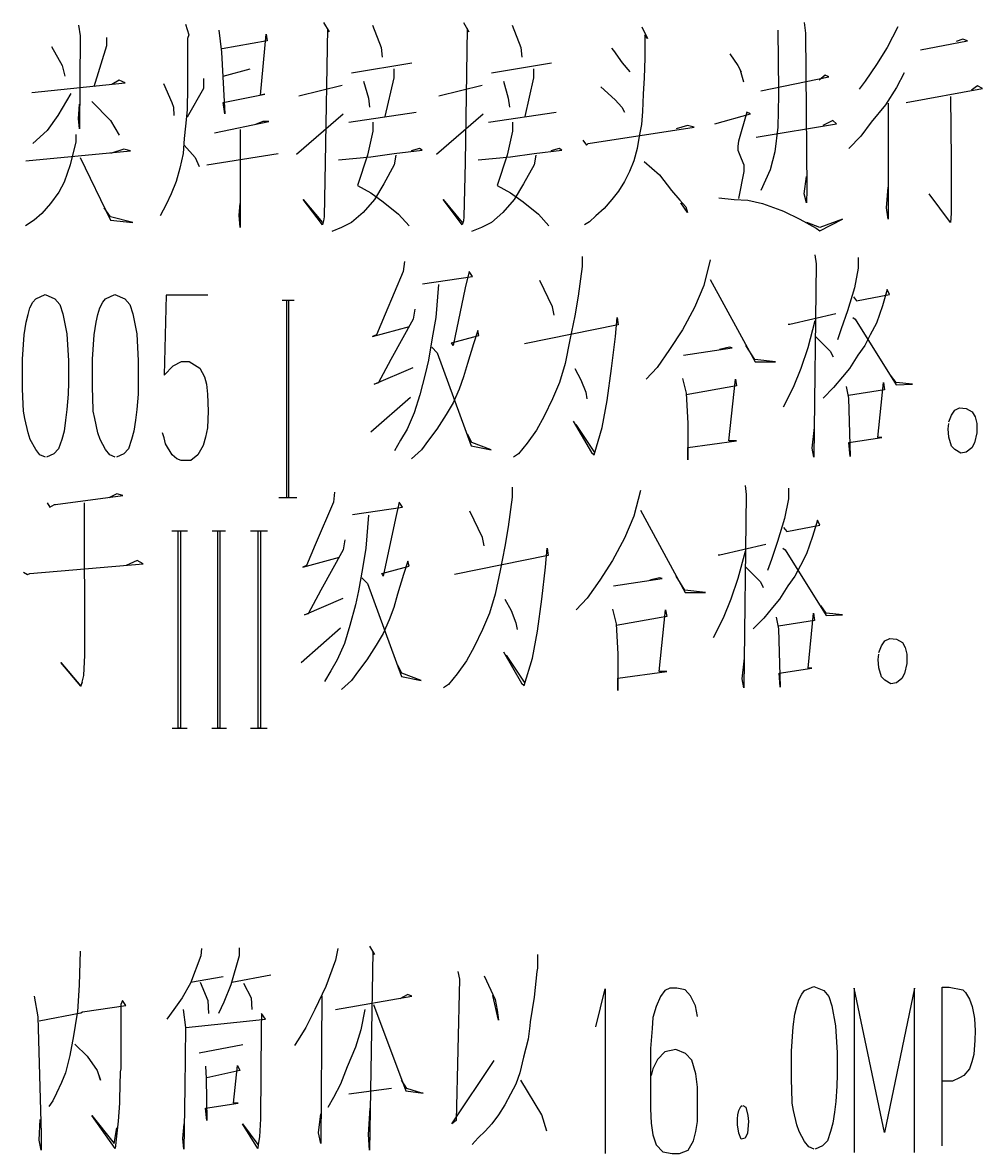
# Model space of a CAD drawing. Extents: x 0 to 2376, y 0 to 3364.
# Drawn here: x 2043.9 to 2135.4, y 3010.9 to 3118.7 of the extents above; entities that cross this region are included whole.
import ezdxf

# ---------------------------------------------------------------- set-up
doc = ezdxf.new("R2010")
doc.units = 0
doc.header["$MEASUREMENT"] = 0
doc.layers.add('6', color=7, linetype='Continuous')
doc.layers.add('8', color=7, linetype='Continuous')

# ---------------------------------------------------------------- blocks, each defined once
blk = doc.blocks.new('BLKENT139')
at = {"layer": '8', "color": 2, "linetype": 'Continuous'}
for p, q in [((2049.2, 3118.48), (2049.36, 3117.46)), ((2059.4, 3118.56), (2059.71, 3117.54)), ((2062.59, 3118.01), (2062.85, 3115.89)), ((2072.58, 3118.72), (2073.1, 3117.85)), ((2072.94, 3118.17), (2072.73, 3105.38)), ((2073.1, 3117.85), (2072.94, 3118.17)), ((2077.23, 3118.48), (2078.07, 3116.36)), ((2085.91, 3118.72), (2086.43, 3117.85)), ((2086.27, 3118.17), (2086.07, 3105.38)), ((2086.43, 3117.85), (2086.27, 3118.17)), ((2090.56, 3118.48), (2091.4, 3116.36)), ((2102.95, 3118.32), (2103.48, 3117.22)), ((2115.92, 3118.01), (2115.97, 3112.21)), ((2118.43, 3118.72), (2118.54, 3117.7)), ((2127.37, 3118.32), (2126.33, 3116.36)), ((2049.36, 3117.46), (2049.31, 3108.6)), ((2051.87, 3117.3), (2051.87, 3116.52)), ((2059.71, 3117.54), (2059.61, 3117.22)), ((2059.61, 3117.22), (2059.61, 3112.6)), ((2067.19, 3116.99), (2062.9, 3116.21)), ((2066.56, 3111.81), (2067.09, 3117.62)), ((2067.09, 3117.62), (2067.19, 3116.99)), ((2103.48, 3117.22), (2103.22, 3117.54)), ((2103.22, 3117.54), (2103.22, 3115.34)), ((2118.54, 3117.7), (2118.69, 3102.79)), ((2129.52, 3116.13), (2134.01, 3116.99)), ((2133.54, 3117.15), (2132.91, 3116.91)), ((2134.01, 3116.99), (2133.54, 3117.15)), ((2046.64, 3116.44), (2047.63, 3114.64)), ((2051.87, 3116.52), (2050.67, 3112.6)), ((2062.85, 3115.89), (2063.16, 3110.01)), ((2078.07, 3116.36), (2078.17, 3115.42)), ((2091.4, 3116.36), (2091.5, 3115.42)), ((2100.03, 3116.28), (2100.24, 3116.05)), ((2100.24, 3116.05), (2101.07, 3114.87)), ((2126.33, 3116.36), (2125.33, 3114.72)), ((2075.24, 3113.93), (2080.99, 3114.87)), ((2088.58, 3113.93), (2094.33, 3114.87)), ((2101.07, 3114.87), (2101.8, 3114.01)), ((2103.22, 3115.34), (2103.16, 3113.46)), ((2111.32, 3115.73), (2112.1, 3114.64)), ((2125.33, 3114.72), (2124.24, 3113.15)), ((2047.63, 3114.64), (2047.9, 3113.62)), ((2063.01, 3113.62), (2065.57, 3114.32)), ((2079.27, 3114.32), (2079.27, 3113.46)), ((2092.6, 3114.32), (2092.6, 3113.46)), ((2112.1, 3114.64), (2112.42, 3114.01)), ((2112.31, 3114.17), (2112.63, 3113.07)), ((2120.42, 3113.7), (2119.84, 3113.22)), ((2120.42, 3113.7), (2119.84, 3113.22)), ((2120.78, 3113.54), (2120.42, 3113.7)), ((2120.78, 3113.54), (2120.42, 3113.7)), ((2127.95, 3113.93), (2127.22, 3112.52)), ((2044.76, 3112.05), (2053.65, 3112.99)), ((2053.07, 3113.22), (2052.39, 3112.83)), ((2053.65, 3112.99), (2053.07, 3113.22)), ((2057.31, 3112.91), (2058.09, 3111.11)), ((2059.61, 3112.6), (2059.56, 3110.4)), ((2061.12, 3113.38), (2061.12, 3112.44)), ((2070.22, 3111.73), (2074.35, 3112.75)), ((2076.39, 3113.15), (2076.86, 3111.5)), ((2079.27, 3113.46), (2078.43, 3109.77)), ((2083.56, 3111.73), (2087.69, 3112.75)), ((2089.73, 3113.15), (2090.2, 3111.5)), ((2092.6, 3113.46), (2091.76, 3109.77)), ((2099.03, 3112.6), (2100.39, 3111.34)), ((2103.16, 3113.46), (2103.06, 3111.89)), ((2114.3, 3112.21), (2120.78, 3113.54)), ((2114.3, 3112.21), (2120.78, 3113.54)), ((2124.24, 3113.15), (2123.66, 3112.36)), ((2134.95, 3112.68), (2134.38, 3112.28)), ((2135.42, 3112.44), (2134.95, 3112.68)), ((2048.47, 3111.97), (2047.22, 3109.85)), ((2061.12, 3112.44), (2059.56, 3109.7)), ((2063.01, 3111.11), (2066.98, 3111.89)), ((2066.98, 3111.89), (2066.56, 3111.81)), ((2076.86, 3111.5), (2076.97, 3110.64)), ((2090.2, 3111.5), (2090.3, 3110.64)), ((2103.06, 3111.89), (2103.01, 3110.24)), ((2115.97, 3111.81), (2115.92, 3108.75)), ((2115.97, 3112.21), (2115.97, 3111.81)), ((2127.22, 3112.52), (2126.17, 3110.87)), ((2128.16, 3111.11), (2135.42, 3112.44)), ((2132.39, 3111.66), (2132.44, 3105.62)), ((2049.2, 3109.54), (2049.31, 3110.95)), ((2050.46, 3111.19), (2052.24, 3109.38)), ((2058.09, 3111.11), (2058.25, 3110.64)), ((2058.25, 3110.64), (2058.3, 3109.85)), ((2059.56, 3110.4), (2059.4, 3108.83)), ((2063.16, 3110.01), (2063.01, 3111.11)), ((2100.39, 3111.34), (2101.02, 3110.64)), ((2101.02, 3110.64), (2101.28, 3110.17)), ((2126.17, 3110.87), (2124.81, 3109.22)), ((2126.43, 3111.03), (2126.43, 3099.97)), ((2047.22, 3109.85), (2046.22, 3108.44)), ((2049.31, 3108.6), (2049.2, 3109.54)), ((2052.24, 3109.38), (2053.07, 3107.97)), ((2070.01, 3106.17), (2074.46, 3110.01)), ((2074.98, 3109.22), (2081.41, 3110.17)), ((2083.35, 3106.17), (2087.79, 3110.01)), ((2088.31, 3109.22), (2094.75, 3110.17)), ((2103.01, 3110.24), (2102.9, 3108.99)), ((2109.91, 3109.07), (2113.31, 3110.01)), ((2112.94, 3110.17), (2112.16, 3107.42)), ((2113.31, 3110.01), (2112.94, 3110.17)), ((2121.15, 3109.38), (2120.21, 3108.91)), ((2121.52, 3109.07), (2121.15, 3109.38)), ((2121.52, 3109.07), (2121.15, 3109.38)), ((2046.22, 3108.44), (2044.86, 3107.19)), ((2059.4, 3108.83), (2059.29, 3107.66)), ((2062.17, 3108.21), (2067.35, 3109.3)), ((2064.63, 3108.52), (2064.63, 3099.19)), ((2066.77, 3109.3), (2066.09, 3108.99)), ((2067.35, 3109.3), (2066.77, 3109.3)), ((2077.28, 3108.36), (2076.76, 3106.09)), ((2077.28, 3109.22), (2077.28, 3108.36)), ((2090.61, 3108.36), (2090.09, 3106.09)), ((2090.61, 3109.22), (2090.61, 3108.36)), ((2097.83, 3107.19), (2107.92, 3108.75)), ((2102.9, 3108.99), (2102.69, 3107.89)), ((2107.29, 3108.91), (2106.2, 3108.6)), ((2107.92, 3108.75), (2107.29, 3108.91)), ((2113.83, 3107.81), (2121.52, 3109.07)), ((2113.83, 3107.81), (2121.52, 3109.07)), ((2115.92, 3108.75), (2115.61, 3106.4)), ((2124.81, 3109.22), (2123.82, 3107.89)), ((2048.94, 3107.34), (2048.42, 3105.15)), ((2048.94, 3108.05), (2048.94, 3107.34)), ((2059.29, 3107.66), (2059.19, 3106.24)), ((2097.31, 3107.5), (2097.67, 3107.03)), ((2097.67, 3107.03), (2097.83, 3107.19)), ((2102.69, 3107.89), (2102.48, 3106.72)), ((2112.16, 3107.42), (2112.1, 3106.95)), ((2123.82, 3107.89), (2122.67, 3106.72)), ((2044.18, 3105.54), (2054.17, 3106.48)), ((2053.54, 3106.64), (2052.24, 3106.24)), ((2054.17, 3106.48), (2053.54, 3106.64)), ((2059.19, 3106.24), (2058.88, 3104.83)), ((2059.29, 3107.03), (2060.34, 3105.85)), ((2061.44, 3105.15), (2068.24, 3106.24)), ((2076.76, 3106.09), (2075.82, 3103.19)), ((2077.07, 3105.93), (2079.32, 3106.24)), ((2079.32, 3106.24), (2081.99, 3106.56)), ((2079.48, 3106.09), (2079.32, 3105.15)), ((2081.73, 3106.72), (2080.94, 3106.48)), ((2081.99, 3106.56), (2081.73, 3106.72)), ((2090.09, 3106.09), (2089.15, 3103.19)), ((2090.41, 3105.93), (2092.65, 3106.24)), ((2092.65, 3106.24), (2095.32, 3106.56)), ((2092.81, 3106.09), (2092.65, 3105.15)), ((2095.06, 3106.72), (2094.27, 3106.48)), ((2095.32, 3106.56), (2095.06, 3106.72)), ((2102.48, 3106.72), (2102.17, 3105.54)), ((2112.1, 3106.95), (2112.1, 3106.56)), ((2112.1, 3106.56), (2112.42, 3105.77)), ((2115.61, 3106.4), (2115.19, 3104.68)), ((2048.42, 3105.15), (2047.84, 3103.5)), ((2049.36, 3105.85), (2052.24, 3099.89)), ((2060.34, 3105.85), (2060.71, 3104.99)), ((2072.73, 3105.38), (2072.63, 3100.21)), ((2073.99, 3105.62), (2077.07, 3105.93)), ((2079.32, 3105.15), (2078.33, 3103.34)), ((2086.07, 3105.38), (2085.96, 3100.21)), ((2087.32, 3105.62), (2090.41, 3105.93)), ((2092.65, 3105.15), (2091.66, 3103.34)), ((2102.17, 3105.54), (2101.75, 3104.52)), ((2103.16, 3105.46), (2104.63, 3104.21)), ((2112.42, 3105.77), (2112.68, 3105.15)), ((2112.68, 3105.15), (2112.68, 3104.52)), ((2132.44, 3105.62), (2132.44, 3100.52)), ((2058.88, 3104.83), (2058.51, 3103.58)), ((2101.75, 3104.52), (2101.28, 3103.58)), ((2104.63, 3104.21), (2105.78, 3102.72)), ((2112.68, 3104.52), (2112.16, 3101.93)), ((2115.19, 3104.68), (2114.3, 3102.72)), ((2118.43, 3102.4), (2118.64, 3104.05)), ((2047.84, 3103.5), (2047.32, 3102.56)), ((2058.51, 3103.58), (2058.04, 3102.4)), ((2075.82, 3103.19), (2077.07, 3102.48)), ((2078.33, 3103.34), (2077.44, 3101.85)), ((2089.15, 3103.19), (2090.41, 3102.48)), ((2091.66, 3103.34), (2090.77, 3101.85)), ((2101.28, 3103.58), (2100.71, 3102.64)), ((2126.27, 3101.07), (2126.43, 3103.03)), ((2047.32, 3102.56), (2046.54, 3101.46)), ((2058.04, 3102.4), (2057.57, 3101.38)), ((2072.47, 3099.42), (2070.64, 3101.85)), ((2070.64, 3101.85), (2072.47, 3099.66)), ((2077.44, 3101.85), (2076.34, 3100.6)), ((2077.07, 3102.48), (2078.27, 3101.62)), ((2085.8, 3099.42), (2083.97, 3101.85)), ((2083.97, 3101.85), (2085.8, 3099.66)), ((2090.77, 3101.85), (2089.67, 3100.6)), ((2090.41, 3102.48), (2091.61, 3101.62)), ((2100.08, 3101.85), (2099.35, 3100.99)), ((2100.71, 3102.64), (2100.08, 3101.85)), ((2105.78, 3102.72), (2106.56, 3101.77)), ((2106.56, 3101.77), (2107.14, 3101.15)), ((2110.27, 3102.01), (2111.74, 3101.85)), ((2111.74, 3101.85), (2113.05, 3101.77)), ((2113.05, 3101.77), (2114.46, 3101.46)), ((2118.64, 3101.54), (2118.43, 3102.4)), ((2118.69, 3102.79), (2118.64, 3101.54)), ((2132.39, 3099.66), (2130.35, 3102.4)), ((2046.54, 3101.46), (2045.7, 3100.52)), ((2052.24, 3100.21), (2051.66, 3101.07)), ((2057.57, 3101.38), (2056.99, 3100.28)), ((2064.52, 3100.36), (2064.63, 3101.46)), ((2078.27, 3101.62), (2079.74, 3100.44)), ((2091.61, 3101.62), (2093.07, 3100.44)), ((2099.35, 3100.99), (2098.56, 3100.28)), ((2107.29, 3100.6), (2106.67, 3101.54)), ((2107.14, 3101.15), (2107.29, 3100.6)), ((2114.46, 3101.46), (2116.18, 3100.83)), ((2116.18, 3100.83), (2116.44, 3100.75)), ((2116.44, 3100.75), (2118.01, 3099.97)), ((2126.43, 3099.97), (2126.27, 3101.07)), ((2044.97, 3099.89), (2044.13, 3099.34)), ((2045.7, 3100.52), (2044.97, 3099.89)), ((2054.38, 3099.66), (2052.24, 3100.21)), ((2052.24, 3099.89), (2054.38, 3099.66)), ((2064.63, 3099.19), (2064.52, 3100.36)), ((2072.58, 3099.81), (2072.47, 3099.42)), ((2072.63, 3100.21), (2072.58, 3099.81)), ((2075.24, 3099.66), (2074.3, 3099.19)), ((2076.34, 3100.6), (2075.24, 3099.66)), ((2079.74, 3100.44), (2080.73, 3099.34)), ((2085.91, 3099.81), (2085.8, 3099.42)), ((2085.96, 3100.21), (2085.91, 3099.81)), ((2088.58, 3099.66), (2087.63, 3099.19)), ((2089.67, 3100.6), (2088.58, 3099.66)), ((2093.07, 3100.44), (2094.07, 3099.34)), ((2097.93, 3099.73), (2097.46, 3099.42)), ((2098.56, 3100.28), (2097.93, 3099.73)), ((2118.01, 3099.97), (2119.58, 3099.11)), ((2119.9, 3099.19), (2118.69, 3099.66)), ((2119.9, 3098.87), (2122.09, 3099.97)), ((2122.09, 3099.97), (2119.9, 3099.19)), ((2132.44, 3100.52), (2132.39, 3099.66)), ((2074.3, 3099.19), (2073.36, 3098.79)), ((2087.63, 3099.19), (2086.69, 3098.79)), ((2119.58, 3099.11), (2119.9, 3098.87)), ((2097.23, 3096.4), (2097.23, 3095.46)), ((2119.45, 3096.56), (2119.56, 3095.7)), ((2080.29, 3095.93), (2080.18, 3094.99)), ((2097.23, 3095.46), (2096.86, 3092.64)), ((2109.46, 3096.09), (2108.84, 3093.66)), ((2119.56, 3095.7), (2119.35, 3077.26)), ((2123.58, 3095.3), (2123.22, 3093.42)), ((2123.58, 3096.32), (2123.58, 3095.3)), ((2080.18, 3094.99), (2078.46, 3090.91)), ((2082.01, 3093.81), (2086.77, 3094.52)), ((2086.46, 3094.99), (2086.09, 3093.42)), ((2086.77, 3094.52), (2086.46, 3094.99)), ((2083.53, 3093.73), (2083.27, 3090.6)), ((2086.09, 3093.42), (2084.94, 3087.93)), ((2094.41, 3091.62), (2093.2, 3094.13)), ((2108.84, 3093.66), (2107.95, 3091.54)), ((2109.46, 3094.21), (2113.75, 3086.36)), ((2123.22, 3093.42), (2122.54, 3091.22)), ((2126.35, 3093.26), (2125.88, 3091.7)), ((2126.56, 3092.79), (2126.35, 3093.26)), ((2044.57, 3091.51), (2044.86, 3092.07)), ((2044.86, 3092.07), (2045.12, 3092.39)), ((2045.12, 3092.39), (2046.01, 3092.79)), ((2046.01, 3092.79), (2046.95, 3092.39)), ((2046.95, 3092.39), (2047.42, 3091.83)), ((2051.24, 3091.51), (2051.53, 3092.07)), ((2051.53, 3092.07), (2051.79, 3092.39)), ((2051.79, 3092.39), (2052.68, 3092.79)), ((2052.68, 3092.79), (2053.62, 3092.39)), ((2053.62, 3092.39), (2054.09, 3091.83)), ((2057.57, 3092.71), (2057.36, 3085.11)), ((2061.54, 3092.71), (2057.57, 3092.71)), ((2069.78, 3092.23), (2068.63, 3092.23)), ((2069.05, 3092.23), (2069.05, 3073.43)), ((2069.25, 3073.43), (2069.25, 3092.23)), ((2096.86, 3092.64), (2096.55, 3090.75)), ((2123.11, 3092.56), (2123.42, 3092.17)), ((2123.42, 3092.17), (2126.56, 3092.79)), ((2044.39, 3090.87), (2044.57, 3091.51)), ((2047.42, 3091.83), (2047.71, 3090.95)), ((2051.06, 3090.87), (2051.24, 3091.51)), ((2054.09, 3091.83), (2054.38, 3090.95)), ((2081.28, 3091.38), (2081.12, 3090.44)), ((2094.56, 3090.83), (2094.41, 3091.62)), ((2107.95, 3091.54), (2106.8, 3089.42)), ((2117.05, 3089.97), (2121.44, 3090.99)), ((2122.54, 3091.22), (2121.96, 3089.5)), ((2125.88, 3091.7), (2125.31, 3090.05)), ((2044.03, 3088.95), (2044.21, 3090.15)), ((2044.21, 3090.15), (2044.39, 3090.87)), ((2047.71, 3090.95), (2048.08, 3089.03)), ((2050.69, 3088.95), (2050.88, 3090.15)), ((2050.88, 3090.15), (2051.06, 3090.87)), ((2054.38, 3090.95), (2054.75, 3089.03)), ((2078.46, 3090.91), (2077.62, 3088.95)), ((2081.12, 3090.44), (2078.98, 3086.6)), ((2083.27, 3090.6), (2082.95, 3088.64)), ((2096.55, 3090.75), (2096.08, 3088.48)), ((2100.42, 3088.79), (2100.58, 3090.6)), ((2100.58, 3090.6), (2100.68, 3089.89)), ((2116.89, 3089.97), (2117.05, 3089.97)), ((2119.45, 3090.28), (2118.77, 3087.7)), ((2123.06, 3090.6), (2123.27, 3090.44)), ((2123.27, 3090.44), (2127.19, 3084.17)), ((2125.31, 3090.05), (2124.73, 3088.95)), ((2043.87, 3086.63), (2044.03, 3088.95)), ((2048.08, 3089.03), (2048.24, 3086.47)), ((2050.54, 3086.63), (2050.69, 3088.95)), ((2054.75, 3089.03), (2054.9, 3086.47)), ((2077.25, 3088.79), (2080.76, 3089.73)), ((2077.62, 3088.95), (2077.25, 3088.79)), ((2084.78, 3088.17), (2087.4, 3088.87)), ((2087.29, 3089.34), (2086.88, 3088.09)), ((2087.4, 3088.87), (2087.29, 3089.34)), ((2100.68, 3089.89), (2091.74, 3088.09)), ((2106.8, 3089.42), (2105.59, 3087.54)), ((2121.96, 3089.5), (2121.59, 3088.48)), ((2124.73, 3088.95), (2124.21, 3087.93)), ((2082.95, 3088.64), (2082.59, 3086.52)), ((2082.9, 3087.77), (2083.42, 3087.22)), ((2084.94, 3087.93), (2084.78, 3088.17)), ((2086.88, 3088.09), (2086.3, 3086.21)), ((2096.08, 3088.48), (2095.61, 3086.21)), ((2100.05, 3085.73), (2100.42, 3088.79)), ((2111.29, 3087.77), (2110.35, 3087.54)), ((2111.56, 3087.7), (2111.29, 3087.77)), ((2113.7, 3086.6), (2112.86, 3087.93)), ((2119.5, 3088.79), (2120.91, 3087.38)), ((2124.21, 3087.93), (2123.53, 3086.99)), ((2083.42, 3087.22), (2086.67, 3078.36)), ((2105.59, 3087.54), (2104.39, 3085.81)), ((2106.9, 3086.99), (2111.56, 3087.7)), ((2118.77, 3087.7), (2118.09, 3085.73)), ((2120.91, 3087.38), (2121.18, 3086.83)), ((2123.53, 3086.99), (2122.74, 3085.73)), ((2043.87, 3083.83), (2043.87, 3086.63)), ((2048.24, 3086.47), (2048.24, 3084.39)), ((2050.54, 3083.83), (2050.54, 3086.63)), ((2054.9, 3086.47), (2054.9, 3084.39)), ((2057.36, 3085.11), (2058.22, 3085.99)), ((2058.22, 3085.99), (2059.01, 3086.39)), ((2059.01, 3086.39), (2059.76, 3086.39)), ((2059.76, 3086.39), (2060.76, 3085.75)), ((2060.76, 3085.75), (2061.23, 3084.95)), ((2077.41, 3084.24), (2081.12, 3085.81)), ((2078.98, 3086.6), (2077.78, 3084.32)), ((2082.59, 3086.52), (2082.27, 3085.19)), ((2086.3, 3086.21), (2085.93, 3084.95)), ((2095.61, 3086.21), (2095.08, 3084.4)), ((2096.55, 3085.73), (2097.12, 3084.64)), ((2099.63, 3082.68), (2100.05, 3085.73)), ((2104.39, 3085.81), (2103.35, 3084.72)), ((2115.69, 3086.36), (2113.7, 3086.6)), ((2113.75, 3086.36), (2115.69, 3086.36)), ((2118.09, 3085.73), (2117.36, 3083.93)), ((2122.74, 3085.73), (2122.07, 3084.95)), ((2061.23, 3084.95), (2061.41, 3084.23)), ((2082.27, 3085.19), (2081.75, 3083.22)), ((2085.93, 3084.95), (2085.52, 3083.77)), ((2097.12, 3084.64), (2097.59, 3083.46)), ((2106.8, 3084.79), (2107.16, 3083.38)), ((2111.24, 3078.83), (2111.87, 3084.72)), ((2111.87, 3084.72), (2111.97, 3084.09)), ((2122.07, 3084.95), (2121.23, 3083.93)), ((2127.19, 3084.4), (2126.67, 3085.11)), ((2043.9, 3083.03), (2043.87, 3083.83)), ((2048.24, 3084.39), (2048.21, 3083.27)), ((2050.56, 3083.03), (2050.54, 3083.83)), ((2054.9, 3084.39), (2054.88, 3083.27)), ((2061.41, 3084.23), (2061.52, 3083.27)), ((2077.78, 3084.32), (2077.41, 3084.24)), ((2085.52, 3083.77), (2084.94, 3082.44)), ((2095.08, 3084.4), (2094.41, 3082.83)), ((2097.59, 3083.46), (2097.7, 3082.83)), ((2111.97, 3084.09), (2107.16, 3083.22)), ((2117.36, 3083.93), (2116.42, 3082.05)), ((2121.23, 3083.93), (2120.24, 3082.91)), ((2122.43, 3084.01), (2122.64, 3082.91)), ((2126.09, 3083.7), (2122.64, 3083.15)), ((2125.46, 3079.15), (2125.99, 3084.4)), ((2125.99, 3084.4), (2126.09, 3083.7)), ((2128.76, 3084.24), (2127.19, 3084.4)), ((2127.19, 3084.17), (2128.76, 3084.24)), ((2043.95, 3081.67), (2043.9, 3083.03)), ((2048.21, 3083.27), (2048.1, 3081.83)), ((2050.61, 3081.67), (2050.56, 3083.03)), ((2054.88, 3083.27), (2054.77, 3081.83)), ((2061.52, 3083.27), (2061.57, 3081.67)), ((2077.1, 3079.7), (2080.86, 3082.99)), ((2081.75, 3083.22), (2081.23, 3081.5)), ((2084.94, 3082.44), (2084.26, 3081.34)), ((2094.41, 3082.83), (2093.62, 3081.19)), ((2099.16, 3080.09), (2099.63, 3082.68)), ((2107.16, 3083.38), (2107.32, 3080.48)), ((2122.64, 3082.91), (2122.8, 3077.34)), ((2044.08, 3080.95), (2043.95, 3081.67)), ((2048.1, 3081.83), (2047.97, 3080.79)), ((2050.75, 3080.95), (2050.61, 3081.67)), ((2054.77, 3081.83), (2054.64, 3080.79)), ((2061.57, 3081.67), (2061.49, 3080.07)), ((2081.23, 3081.5), (2080.55, 3079.93)), ((2084.26, 3081.34), (2083.37, 3079.93)), ((2132.47, 3081.27), (2132.78, 3081.75)), ((2132.78, 3081.75), (2133.25, 3081.99)), ((2133.25, 3081.99), (2133.88, 3081.91)), ((2133.88, 3081.91), (2134.46, 3081.59)), ((2134.46, 3081.59), (2134.72, 3081.11)), ((2044.39, 3079.59), (2044.08, 3080.95)), ((2047.97, 3080.79), (2047.82, 3079.75)), ((2051.06, 3079.59), (2050.75, 3080.95)), ((2054.64, 3080.79), (2054.48, 3079.75)), ((2093.62, 3081.19), (2092.89, 3079.85)), ((2096.39, 3080.72), (2098.12, 3077.73)), ((2096.65, 3080.4), (2098.43, 3077.73)), ((2107.32, 3080.48), (2107.32, 3077.03)), ((2132.16, 3079.99), (2132.21, 3080.47)), ((2132.21, 3080.63), (2132.47, 3081.27)), ((2134.72, 3081.11), (2134.88, 3080.47)), ((2134.88, 3080.47), (2134.88, 3079.59)), ((2044.6, 3078.95), (2044.39, 3079.59)), ((2047.82, 3079.75), (2047.61, 3078.95)), ((2051.27, 3078.95), (2051.06, 3079.59)), ((2054.48, 3079.75), (2054.27, 3078.95)), ((2057.36, 3079.11), (2057.2, 3079.59)), ((2061.33, 3079.19), (2061.1, 3078.39)), ((2061.49, 3080.07), (2061.33, 3079.19)), ((2080.55, 3079.93), (2079.92, 3078.91)), ((2083.37, 3079.93), (2082.59, 3078.91)), ((2086.72, 3078.68), (2086.3, 3079.46)), ((2092.89, 3079.85), (2092, 3078.6)), ((2098.38, 3077.5), (2099.16, 3080.09)), ((2119.19, 3078.13), (2119.4, 3080.09)), ((2122.69, 3078.68), (2125.83, 3079.15)), ((2125.83, 3079.15), (2125.46, 3079.15)), ((2132.21, 3079.19), (2132.16, 3079.99)), ((2132.47, 3078.31), (2132.21, 3079.19)), ((2134.88, 3079.59), (2134.67, 3078.63)), ((2045.12, 3077.99), (2044.6, 3078.95)), ((2047.29, 3078.07), (2046.85, 3077.59)), ((2047.61, 3078.95), (2047.29, 3078.07)), ((2051.79, 3077.99), (2051.27, 3078.95)), ((2053.96, 3078.07), (2053.52, 3077.59)), ((2054.27, 3078.95), (2053.96, 3078.07)), ((2057.49, 3078.55), (2057.36, 3079.11)), ((2058.12, 3077.51), (2057.49, 3078.55)), ((2061.1, 3078.39), (2060.58, 3077.51)), ((2079.92, 3078.91), (2079.35, 3077.89)), ((2082.59, 3078.91), (2081.91, 3077.97)), ((2086.67, 3078.36), (2088.55, 3077.97)), ((2088.55, 3077.97), (2086.72, 3078.68)), ((2092, 3078.6), (2091.16, 3077.58)), ((2107.32, 3078.21), (2111.97, 3078.83)), ((2107.32, 3077.03), (2107.32, 3078.21)), ((2111.97, 3078.83), (2111.24, 3078.83)), ((2119.35, 3077.26), (2119.19, 3078.13)), ((2122.8, 3077.34), (2122.69, 3078.68)), ((2132.78, 3077.99), (2132.47, 3078.31)), ((2134.4, 3078.15), (2133.88, 3077.75)), ((2134.67, 3078.63), (2134.4, 3078.15)), ((2045.52, 3077.51), (2045.12, 3077.99)), ((2046.04, 3077.27), (2045.52, 3077.51)), ((2046.85, 3077.59), (2046.14, 3077.27)), ((2052.18, 3077.51), (2051.79, 3077.99)), ((2052.71, 3077.27), (2052.18, 3077.51)), ((2053.52, 3077.59), (2052.81, 3077.27)), ((2058.59, 3077.11), (2058.12, 3077.51)), ((2058.98, 3076.95), (2058.59, 3077.11)), ((2060.58, 3077.51), (2059.92, 3076.95)), ((2081.91, 3077.97), (2080.97, 3077.11)), ((2091.16, 3077.58), (2090.69, 3077.26)), ((2098.12, 3077.73), (2098.38, 3077.5)), ((2133.36, 3077.67), (2132.78, 3077.99)), ((2133.88, 3077.75), (2133.36, 3077.67)), ((2059.92, 3076.95), (2058.98, 3076.95)), ((2052.86, 3073.77), (2052.08, 3073.38)), ((2053.44, 3073.62), (2052.86, 3073.77)), ((2073.62, 3073.93), (2073.52, 3072.99)), ((2090.56, 3074.4), (2090.56, 3073.46)), ((2102.8, 3074.09), (2102.17, 3071.66)), ((2112.78, 3074.56), (2112.89, 3073.7)), ((2116.92, 3074.32), (2116.92, 3073.3)), ((2046.22, 3072.91), (2046.48, 3072.52)), ((2046.48, 3072.52), (2046.9, 3072.75)), ((2046.9, 3072.75), (2047.01, 3072.75)), ((2047.01, 3072.75), (2053.44, 3073.62)), ((2049.73, 3072.91), (2049.78, 3058.4)), ((2068.31, 3073.43), (2070.04, 3073.43)), ((2073.52, 3072.99), (2071.79, 3068.91)), ((2079.79, 3072.99), (2079.43, 3071.42)), ((2080.1, 3072.52), (2079.79, 3072.99)), ((2090.56, 3073.46), (2090.2, 3070.64)), ((2112.89, 3073.7), (2112.68, 3055.26)), ((2116.92, 3073.3), (2116.55, 3071.42)), ((2075.35, 3071.81), (2080.1, 3072.52)), ((2076.86, 3071.73), (2076.6, 3068.6)), ((2087.74, 3069.62), (2086.54, 3072.13)), ((2102.17, 3071.66), (2101.28, 3069.54)), ((2102.8, 3072.21), (2107.08, 3064.36)), ((2079.43, 3071.42), (2078.27, 3065.93)), ((2090.2, 3070.64), (2089.88, 3068.75)), ((2116.55, 3071.42), (2115.87, 3069.22)), ((2116.44, 3070.56), (2116.76, 3070.17)), ((2116.76, 3070.17), (2119.9, 3070.79)), ((2119.69, 3071.26), (2119.22, 3069.7)), ((2119.9, 3070.79), (2119.69, 3071.26)), ((2059.61, 3070.23), (2058.09, 3070.23)), ((2058.72, 3051.43), (2058.72, 3070.23)), ((2058.93, 3070.23), (2058.93, 3051.43)), ((2063.22, 3070.23), (2061.96, 3070.23)), ((2062.48, 3051.43), (2062.48, 3070.23)), ((2062.69, 3070.23), (2062.69, 3051.43)), ((2067.24, 3070.23), (2065.62, 3070.23)), ((2066.35, 3051.43), (2066.35, 3070.23)), ((2066.56, 3070.23), (2066.56, 3051.43)), ((2087.9, 3068.83), (2087.74, 3069.62)), ((2101.28, 3069.54), (2100.13, 3067.42)), ((2119.22, 3069.7), (2118.64, 3068.05)), ((2071.79, 3068.91), (2070.95, 3066.95)), ((2074.46, 3068.44), (2072.31, 3064.6)), ((2074.61, 3069.38), (2074.46, 3068.44)), ((2076.6, 3068.6), (2076.29, 3066.64)), ((2089.88, 3068.75), (2089.41, 3066.48)), ((2093.75, 3066.79), (2093.91, 3068.6)), ((2093.91, 3068.6), (2094.01, 3067.89)), ((2110.38, 3067.97), (2114.77, 3068.99)), ((2115.87, 3069.22), (2115.29, 3067.5)), ((2116.39, 3068.6), (2116.6, 3068.44)), ((2116.6, 3068.44), (2120.52, 3062.17)), ((2054.8, 3067.42), (2053.75, 3066.95)), ((2055.37, 3067.11), (2054.8, 3067.42)), ((2070.59, 3066.79), (2074.09, 3067.73)), ((2080.63, 3067.34), (2080.21, 3066.09)), ((2080.73, 3066.87), (2080.63, 3067.34)), ((2094.01, 3067.89), (2085.07, 3066.09)), ((2100.13, 3067.42), (2098.93, 3065.54)), ((2110.22, 3067.97), (2110.38, 3067.97)), ((2112.78, 3068.28), (2112.1, 3065.7)), ((2115.29, 3067.5), (2114.93, 3066.48)), ((2118.64, 3068.05), (2118.07, 3066.95)), ((2043.97, 3066.32), (2044.34, 3066.09)), ((2044.55, 3066.17), (2055.37, 3067.11)), ((2070.95, 3066.95), (2070.59, 3066.79)), ((2076.29, 3066.64), (2075.92, 3064.52)), ((2078.12, 3066.17), (2080.73, 3066.87)), ((2089.41, 3066.48), (2088.94, 3064.21)), ((2093.39, 3063.73), (2093.75, 3066.79)), ((2112.84, 3066.79), (2114.25, 3065.38)), ((2118.07, 3066.95), (2117.54, 3065.93)), ((2044.34, 3066.09), (2044.55, 3066.17)), ((2076.24, 3065.77), (2076.76, 3065.22)), ((2076.76, 3065.22), (2080, 3056.36)), ((2078.27, 3065.93), (2078.12, 3066.17)), ((2080.21, 3066.09), (2079.63, 3064.21)), ((2098.93, 3065.54), (2097.73, 3063.81)), ((2100.24, 3064.99), (2104.89, 3065.7)), ((2104.63, 3065.77), (2103.69, 3065.54)), ((2104.89, 3065.7), (2104.63, 3065.77)), ((2107.03, 3064.6), (2106.2, 3065.93)), ((2112.1, 3065.7), (2111.42, 3063.73)), ((2114.25, 3065.38), (2114.51, 3064.83)), ((2117.54, 3065.93), (2116.86, 3064.99)), ((2072.31, 3064.6), (2071.11, 3062.32)), ((2075.92, 3064.52), (2075.61, 3063.19)), ((2079.63, 3064.21), (2079.27, 3062.95)), ((2088.94, 3064.21), (2088.42, 3062.4)), ((2109.02, 3064.36), (2107.03, 3064.6)), ((2107.08, 3064.36), (2109.02, 3064.36)), ((2116.86, 3064.99), (2116.08, 3063.73)), ((2070.75, 3062.24), (2074.46, 3063.81)), ((2075.61, 3063.19), (2075.09, 3061.22)), ((2079.27, 3062.95), (2078.85, 3061.77)), ((2089.88, 3063.73), (2090.46, 3062.64)), ((2092.97, 3060.68), (2093.39, 3063.73)), ((2097.73, 3063.81), (2096.68, 3062.72)), ((2111.42, 3063.73), (2110.69, 3061.93)), ((2115.4, 3062.95), (2114.56, 3061.93)), ((2116.08, 3063.73), (2115.4, 3062.95)), ((2120.52, 3062.4), (2120, 3063.11)), ((2071.11, 3062.32), (2070.75, 3062.24)), ((2088.42, 3062.4), (2087.74, 3060.83)), ((2090.46, 3062.64), (2090.93, 3061.46)), ((2100.13, 3062.79), (2100.5, 3061.38)), ((2105.31, 3062.09), (2100.5, 3061.22)), ((2104.58, 3056.83), (2105.2, 3062.72)), ((2105.2, 3062.72), (2105.31, 3062.09)), ((2110.69, 3061.93), (2109.75, 3060.05)), ((2114.56, 3061.93), (2113.57, 3060.91)), ((2115.76, 3062.01), (2115.97, 3060.91)), ((2118.8, 3057.15), (2119.32, 3062.4)), ((2119.32, 3062.4), (2119.42, 3061.7)), ((2122.09, 3062.24), (2120.52, 3062.4)), ((2120.52, 3062.17), (2122.09, 3062.24)), ((2070.43, 3057.7), (2074.2, 3060.99)), ((2075.09, 3061.22), (2074.56, 3059.5)), ((2078.85, 3061.77), (2078.27, 3060.44)), ((2087.74, 3060.83), (2086.95, 3059.19)), ((2090.93, 3061.46), (2091.03, 3060.83)), ((2100.5, 3061.38), (2100.65, 3058.48)), ((2119.42, 3061.7), (2115.97, 3061.15)), ((2115.97, 3060.91), (2116.13, 3055.34)), ((2078.27, 3060.44), (2077.59, 3059.34)), ((2092.5, 3058.09), (2092.97, 3060.68)), ((2125.8, 3059.27), (2126.12, 3059.75)), ((2126.12, 3059.75), (2126.59, 3059.99)), ((2126.59, 3059.99), (2127.22, 3059.91)), ((2127.22, 3059.91), (2127.79, 3059.59)), ((2074.56, 3059.5), (2073.88, 3057.93)), ((2077.59, 3059.34), (2076.71, 3057.93)), ((2086.95, 3059.19), (2086.22, 3057.85)), ((2089.73, 3058.72), (2091.45, 3055.73)), ((2125.54, 3058.63), (2125.8, 3059.27)), ((2127.79, 3059.59), (2128.05, 3059.11)), ((2128.05, 3059.11), (2128.21, 3058.47)), ((2049.41, 3055.42), (2047.53, 3057.7)), ((2047.53, 3057.7), (2049.41, 3055.42)), ((2049.78, 3058.4), (2049.67, 3056.44)), ((2073.88, 3057.93), (2073.26, 3056.91)), ((2076.71, 3057.93), (2075.92, 3056.91)), ((2086.22, 3057.85), (2085.33, 3056.6)), ((2089.99, 3058.4), (2091.76, 3055.73)), ((2091.71, 3055.5), (2092.5, 3058.09)), ((2100.65, 3058.48), (2100.65, 3055.03)), ((2112.52, 3056.13), (2112.73, 3058.09)), ((2125.49, 3057.99), (2125.54, 3058.47)), ((2125.54, 3057.19), (2125.49, 3057.99)), ((2128.21, 3057.59), (2128, 3056.63)), ((2128.21, 3058.47), (2128.21, 3057.59)), ((2073.26, 3056.91), (2072.68, 3055.89)), ((2075.92, 3056.91), (2075.24, 3055.97)), ((2080.05, 3056.68), (2079.63, 3057.46)), ((2081.88, 3055.97), (2080.05, 3056.68)), ((2085.33, 3056.6), (2084.5, 3055.58)), ((2100.65, 3056.21), (2105.31, 3056.83)), ((2105.31, 3056.83), (2104.58, 3056.83)), ((2116.03, 3056.68), (2119.16, 3057.15)), ((2116.13, 3055.34), (2116.03, 3056.68)), ((2119.16, 3057.15), (2118.8, 3057.15)), ((2125.8, 3056.31), (2125.54, 3057.19)), ((2128, 3056.63), (2127.74, 3056.15)), ((2049.67, 3056.44), (2049.41, 3055.42)), ((2049.41, 3055.42), (2049.57, 3055.81)), ((2075.24, 3055.97), (2074.3, 3055.11)), ((2080, 3056.36), (2081.88, 3055.97)), ((2084.5, 3055.58), (2084.03, 3055.26)), ((2091.45, 3055.73), (2091.71, 3055.5)), ((2100.65, 3055.03), (2100.65, 3056.21)), ((2112.68, 3055.26), (2112.52, 3056.13)), ((2126.12, 3055.99), (2125.8, 3056.31)), ((2126.69, 3055.67), (2126.12, 3055.99)), ((2127.22, 3055.75), (2126.69, 3055.67)), ((2127.74, 3056.15), (2127.22, 3055.75)), ((2058.14, 3051.43), (2059.56, 3051.43)), ((2058.93, 3051.43), (2058.72, 3051.43)), ((2061.91, 3051.43), (2063.32, 3051.43)), ((2062.69, 3051.43), (2062.48, 3051.43)), ((2065.62, 3051.43), (2067.19, 3051.43)), ((2066.56, 3051.43), (2066.35, 3051.43)), ((2076.97, 3030.64), (2077.44, 3029.85)), ((2049.36, 3030.17), (2049.26, 3026.95)), ((2060.86, 3029.7), (2059.87, 3027.11)), ((2060.92, 3030.4), (2060.86, 3029.7)), ((2064.52, 3029.7), (2063.74, 3026.95)), ((2064.52, 3030.48), (2064.52, 3029.7)), ((2073.94, 3030.4), (2073.73, 3029.3)), ((2077.28, 3030.09), (2076.97, 3011.19)), ((2077.44, 3029.85), (2077.28, 3030.09)), ((2092.97, 3029.85), (2092.97, 3028.52)), ((2073.73, 3029.3), (2072.78, 3026.79)), ((2092.97, 3028.52), (2092.92, 3028.21)), ((2059.87, 3027.19), (2063.01, 3027.73)), ((2063.84, 3027.19), (2067.56, 3027.89)), ((2085.54, 3027.5), (2085.23, 3014.01)), ((2085.39, 3028.21), (2085.54, 3027.5)), ((2087.9, 3027.81), (2088.94, 3025.54)), ((2092.92, 3028.21), (2092.65, 3025.77)), ((2049.26, 3026.95), (2049.1, 3024.36)), ((2059.87, 3027.11), (2059.09, 3025.7)), ((2060.81, 3027.19), (2061.54, 3025.46)), ((2063.74, 3026.95), (2063.06, 3025.3)), ((2064.94, 3027.11), (2065.67, 3025.7)), ((2072.78, 3026.79), (2071.74, 3024.6)), ((2098.54, 3022.95), (2099.43, 3026.55)), ((2099.43, 3026.55), (2099.43, 3010.87)), ((2105.12, 3026.39), (2104.71, 3025.83)), ((2105.62, 3026.63), (2105.12, 3026.39)), ((2106.27, 3026.63), (2105.62, 3026.63)), ((2107.06, 3026.47), (2106.27, 3026.63)), ((2107.58, 3025.91), (2107.06, 3026.47)), ((2118.2, 3026.07), (2118.46, 3026.39)), ((2118.46, 3026.39), (2119.35, 3026.79)), ((2119.35, 3026.79), (2120.29, 3026.39)), ((2120.29, 3026.39), (2120.76, 3025.83)), ((2126.07, 3012.87), (2123.19, 3026.63)), ((2123.19, 3026.63), (2123.19, 3010.95)), ((2128.94, 3026.63), (2126.07, 3012.87)), ((2128.94, 3010.95), (2128.94, 3026.63)), ((2131.58, 3011.59), (2131.58, 3026.71)), ((2131.58, 3026.71), (2132.26, 3026.71)), ((2132.26, 3026.71), (2133.54, 3026.47)), ((2133.54, 3026.47), (2133.8, 3026.23)), ((2044.97, 3025.85), (2045.33, 3023.89)), ((2053.39, 3025.46), (2053.23, 3025.07)), ((2053.7, 3024.99), (2053.39, 3025.46)), ((2059.09, 3025.7), (2058.3, 3024.6)), ((2061.54, 3025.46), (2061.6, 3024.21)), ((2063.06, 3025.3), (2062.54, 3024.21)), ((2065.67, 3025.7), (2065.73, 3024.6)), ((2072.42, 3025.85), (2072.31, 3011.81)), ((2073.73, 3024.6), (2080.99, 3025.85)), ((2080.63, 3026.01), (2079.84, 3025.62)), ((2080.99, 3025.85), (2080.63, 3026.01)), ((2089.26, 3023.58), (2088.73, 3025.93)), ((2088.94, 3025.54), (2089.15, 3024.52)), ((2092.65, 3025.77), (2092.29, 3023.42)), ((2104.71, 3025.83), (2104.29, 3024.87)), ((2108.05, 3024.95), (2107.58, 3025.91)), ((2117.73, 3024.87), (2117.91, 3025.51)), ((2117.91, 3025.51), (2118.2, 3026.07)), ((2120.76, 3025.83), (2121.05, 3024.95)), ((2133.8, 3026.23), (2134.2, 3025.59)), ((2134.2, 3025.59), (2134.46, 3024.87)), ((2045.44, 3023.5), (2049.41, 3024.28)), ((2049.1, 3024.36), (2049.05, 3024.05)), ((2049.41, 3024.28), (2049.57, 3024.36)), ((2049.57, 3024.36), (2053.7, 3024.99)), ((2053.23, 3025.07), (2053.23, 3021.77)), ((2058.3, 3024.6), (2057.62, 3023.66)), ((2059.19, 3024.6), (2059.4, 3022.87)), ((2066.67, 3024.21), (2066.61, 3022.79)), ((2067.03, 3023.66), (2066.67, 3024.21)), ((2071.74, 3024.6), (2070.9, 3022.87)), ((2076.5, 3024.6), (2076.13, 3022.64)), ((2077.33, 3025.07), (2080.42, 3016.83)), ((2089.15, 3024.52), (2089.26, 3023.58)), ((2104.29, 3024.87), (2104, 3023.83)), ((2108.24, 3023.91), (2108.05, 3024.95)), ((2117.36, 3022.95), (2117.54, 3024.15)), ((2117.54, 3024.15), (2117.73, 3024.87)), ((2121.05, 3024.95), (2121.41, 3023.03)), ((2134.46, 3024.87), (2134.61, 3024.07)), ((2045.33, 3023.89), (2045.65, 3012.75)), ((2049.05, 3024.05), (2048.73, 3022.09)), ((2059.45, 3022.87), (2067.03, 3023.66)), ((2092.29, 3023.42), (2092.24, 3023.03)), ((2104, 3023.83), (2103.92, 3022.79)), ((2134.61, 3024.07), (2134.67, 3023.75)), ((2134.67, 3023.75), (2134.72, 3022.55)), ((2048.73, 3022.09), (2048.37, 3020.21)), ((2059.4, 3022.87), (2059.35, 3017.15)), ((2066.61, 3022.79), (2066.56, 3014.17)), ((2070.9, 3022.87), (2070.17, 3021.7)), ((2076.13, 3022.64), (2075.61, 3020.99)), ((2092.24, 3023.03), (2092.08, 3021.77)), ((2103.92, 3022.79), (2103.77, 3020.87)), ((2117.2, 3020.63), (2117.36, 3022.95)), ((2121.41, 3023.03), (2121.57, 3020.47)), ((2134.72, 3022.55), (2134.69, 3021.67)), ((2048.84, 3021.3), (2050.04, 3020.13)), ((2053.23, 3021.77), (2053.23, 3018.95)), ((2064.89, 3021.22), (2060.71, 3020.44)), ((2070.17, 3021.7), (2069.8, 3021.15)), ((2075.61, 3020.99), (2074.82, 3019.11)), ((2092.08, 3021.77), (2091.66, 3020.05)), ((2134.69, 3021.67), (2134.59, 3020.31)), ((2048.37, 3020.21), (2047.95, 3018.56)), ((2050.04, 3020.13), (2050.98, 3018.79)), ((2091.66, 3020.05), (2091.29, 3018.56)), ((2103.77, 3020.87), (2103.77, 3015.11)), ((2104.44, 3019.83), (2104, 3018.95)), ((2105.12, 3020.55), (2104.44, 3019.83)), ((2106.17, 3020.79), (2105.12, 3020.55)), ((2107.11, 3020.39), (2106.17, 3020.79)), ((2107.69, 3019.75), (2107.11, 3020.39)), ((2117.2, 3017.83), (2117.2, 3020.63)), ((2121.57, 3020.47), (2121.57, 3018.39)), ((2134.59, 3020.31), (2134.41, 3019.59)), ((2050.98, 3018.79), (2051.29, 3017.85)), ((2053.23, 3018.95), (2053.18, 3018.64)), ((2061.33, 3019.19), (2061.39, 3018.01)), ((2064.58, 3018.79), (2061.44, 3018.09)), ((2064, 3015.66), (2064.37, 3019.26)), ((2064.37, 3019.26), (2064.58, 3018.79)), ((2074.82, 3019.11), (2074.2, 3017.46)), ((2084.81, 3013.7), (2088.84, 3019.73)), ((2104, 3018.95), (2103.82, 3018.31)), ((2108.08, 3018.47), (2107.69, 3019.75)), ((2134.2, 3018.95), (2133.65, 3018.31)), ((2134.41, 3019.59), (2134.2, 3018.95)), ((2047.95, 3018.56), (2047.58, 3017.62)), ((2051.29, 3017.85), (2051.09, 3018.56)), ((2053.18, 3018.64), (2053.12, 3016.05)), ((2061.39, 3018.01), (2061.44, 3014.01)), ((2080.52, 3017.07), (2080, 3017.85)), ((2091.29, 3018.56), (2090.93, 3017.46)), ((2093.39, 3014.56), (2091.4, 3017.85)), ((2108.24, 3017.19), (2108.08, 3018.47)), ((2117.23, 3017.03), (2117.2, 3017.83)), ((2121.57, 3018.39), (2121.54, 3017.27)), ((2132.58, 3017.75), (2131.58, 3017.75)), ((2133.23, 3018.07), (2132.58, 3017.75)), ((2133.65, 3018.31), (2133.23, 3018.07)), ((2047.11, 3016.6), (2046.75, 3015.89)), ((2047.58, 3017.62), (2047.11, 3016.6)), ((2059.35, 3017.15), (2059.24, 3011.26)), ((2074.2, 3017.46), (2073.52, 3016.21)), ((2079.06, 3017.07), (2074.98, 3016.52)), ((2080.42, 3016.83), (2082.09, 3016.6)), ((2081.94, 3016.6), (2080.52, 3017.07)), ((2082.09, 3016.6), (2081.94, 3016.6)), ((2090.93, 3017.46), (2090.41, 3016.52)), ((2108.24, 3015.03), (2108.24, 3017.19)), ((2117.28, 3015.67), (2117.23, 3017.03)), ((2121.54, 3017.27), (2121.44, 3015.83)), ((2046.75, 3015.89), (2046.38, 3015.34)), ((2053.12, 3015.66), (2052.97, 3013.93)), ((2053.12, 3016.05), (2053.12, 3015.66)), ((2061.33, 3015.19), (2064.42, 3015.66)), ((2064.42, 3015.66), (2064, 3015.66)), ((2073.52, 3016.21), (2072.99, 3015.26)), ((2089.88, 3015.5), (2089.26, 3014.56)), ((2090.41, 3016.52), (2089.88, 3015.5)), ((2117.41, 3014.95), (2117.28, 3015.67)), ((2121.44, 3015.83), (2121.31, 3014.79)), ((2052.71, 3011.34), (2050.46, 3014.48)), ((2050.46, 3014.48), (2052.6, 3011.81)), ((2061.44, 3014.01), (2061.33, 3015.19)), ((2072.1, 3012.83), (2072.31, 3014.64)), ((2076.86, 3012.68), (2077.02, 3015.19)), ((2089.26, 3014.56), (2088.63, 3013.7)), ((2093.86, 3012.99), (2093.39, 3014.56)), ((2103.77, 3015.11), (2103.82, 3013.75)), ((2108.24, 3013.91), (2108.24, 3015.03)), ((2112.05, 3014.15), (2112.1, 3014.55)), ((2112.1, 3014.55), (2112.18, 3014.95)), ((2112.18, 3014.95), (2112.39, 3015.35)), ((2112.39, 3015.35), (2112.52, 3015.43)), ((2112.58, 3015.43), (2112.86, 3015.27)), ((2112.86, 3015.27), (2113.05, 3014.47)), ((2113.05, 3014.47), (2113.1, 3013.91)), ((2117.73, 3013.59), (2117.41, 3014.95)), ((2121.31, 3014.79), (2121.15, 3013.75)), ((2045.44, 3012.13), (2045.54, 3014.09)), ((2052.97, 3013.93), (2052.81, 3012.52)), ((2059.14, 3012.28), (2059.29, 3013.7)), ((2066.3, 3011.34), (2064.84, 3013.7)), ((2064.84, 3013.7), (2066.3, 3011.73)), ((2066.56, 3014.17), (2066.46, 3012.44)), ((2085.23, 3014.01), (2084.81, 3013.7)), ((2088.63, 3013.7), (2088, 3012.99)), ((2103.82, 3013.75), (2103.97, 3012.63)), ((2108.1, 3012.95), (2108.24, 3013.91)), ((2112.05, 3013.59), (2112.05, 3014.15)), ((2112.18, 3012.79), (2112.05, 3013.59)), ((2113.1, 3013.91), (2113.02, 3012.79)), ((2117.94, 3012.95), (2117.73, 3013.59)), ((2121.15, 3013.75), (2120.94, 3012.95)), ((2045.65, 3012.75), (2045.65, 3011.19)), ((2052.6, 3011.81), (2052.86, 3013.3)), ((2052.81, 3012.52), (2052.71, 3011.34)), ((2059.24, 3011.26), (2059.14, 3012.28)), ((2066.46, 3012.44), (2066.35, 3011.73)), ((2072.31, 3011.81), (2072.1, 3012.83)), ((2076.97, 3011.19), (2076.86, 3012.68)), ((2087.32, 3012.36), (2086.75, 3011.73)), ((2088, 3012.99), (2087.32, 3012.36)), ((2103.97, 3012.63), (2104.31, 3011.67)), ((2107.87, 3012.07), (2108.1, 3012.95)), ((2112.42, 3012.23), (2112.18, 3012.79)), ((2112.78, 3012.31), (2112.42, 3012.23)), ((2113.02, 3012.79), (2112.78, 3012.31)), ((2118.46, 3011.99), (2117.94, 3012.95)), ((2120.94, 3012.95), (2120.63, 3012.07)), ((2045.65, 3011.19), (2045.44, 3012.13)), ((2066.35, 3011.73), (2066.3, 3011.34)), ((2104.31, 3011.67), (2104.94, 3011.03)), ((2106.54, 3010.87), (2107.37, 3011.19)), ((2107.37, 3011.19), (2107.87, 3012.07)), ((2118.85, 3011.51), (2118.46, 3011.99)), ((2119.37, 3011.27), (2118.85, 3011.51)), ((2120.18, 3011.59), (2119.48, 3011.27)), ((2120.63, 3012.07), (2120.18, 3011.59)), ((2104.94, 3011.03), (2105.83, 3010.87)), ((2105.83, 3010.87), (2106.54, 3010.87))]:
    blk.add_line(p, q, dxfattribs=at)

msp = doc.modelspace()

# ---------------------------------------------------------------- block references
at = {"layer": '6'}
msp.add_blockref('BLKENT139', (0, 0), dxfattribs=at)

doc.saveas('drawing.dxf')
